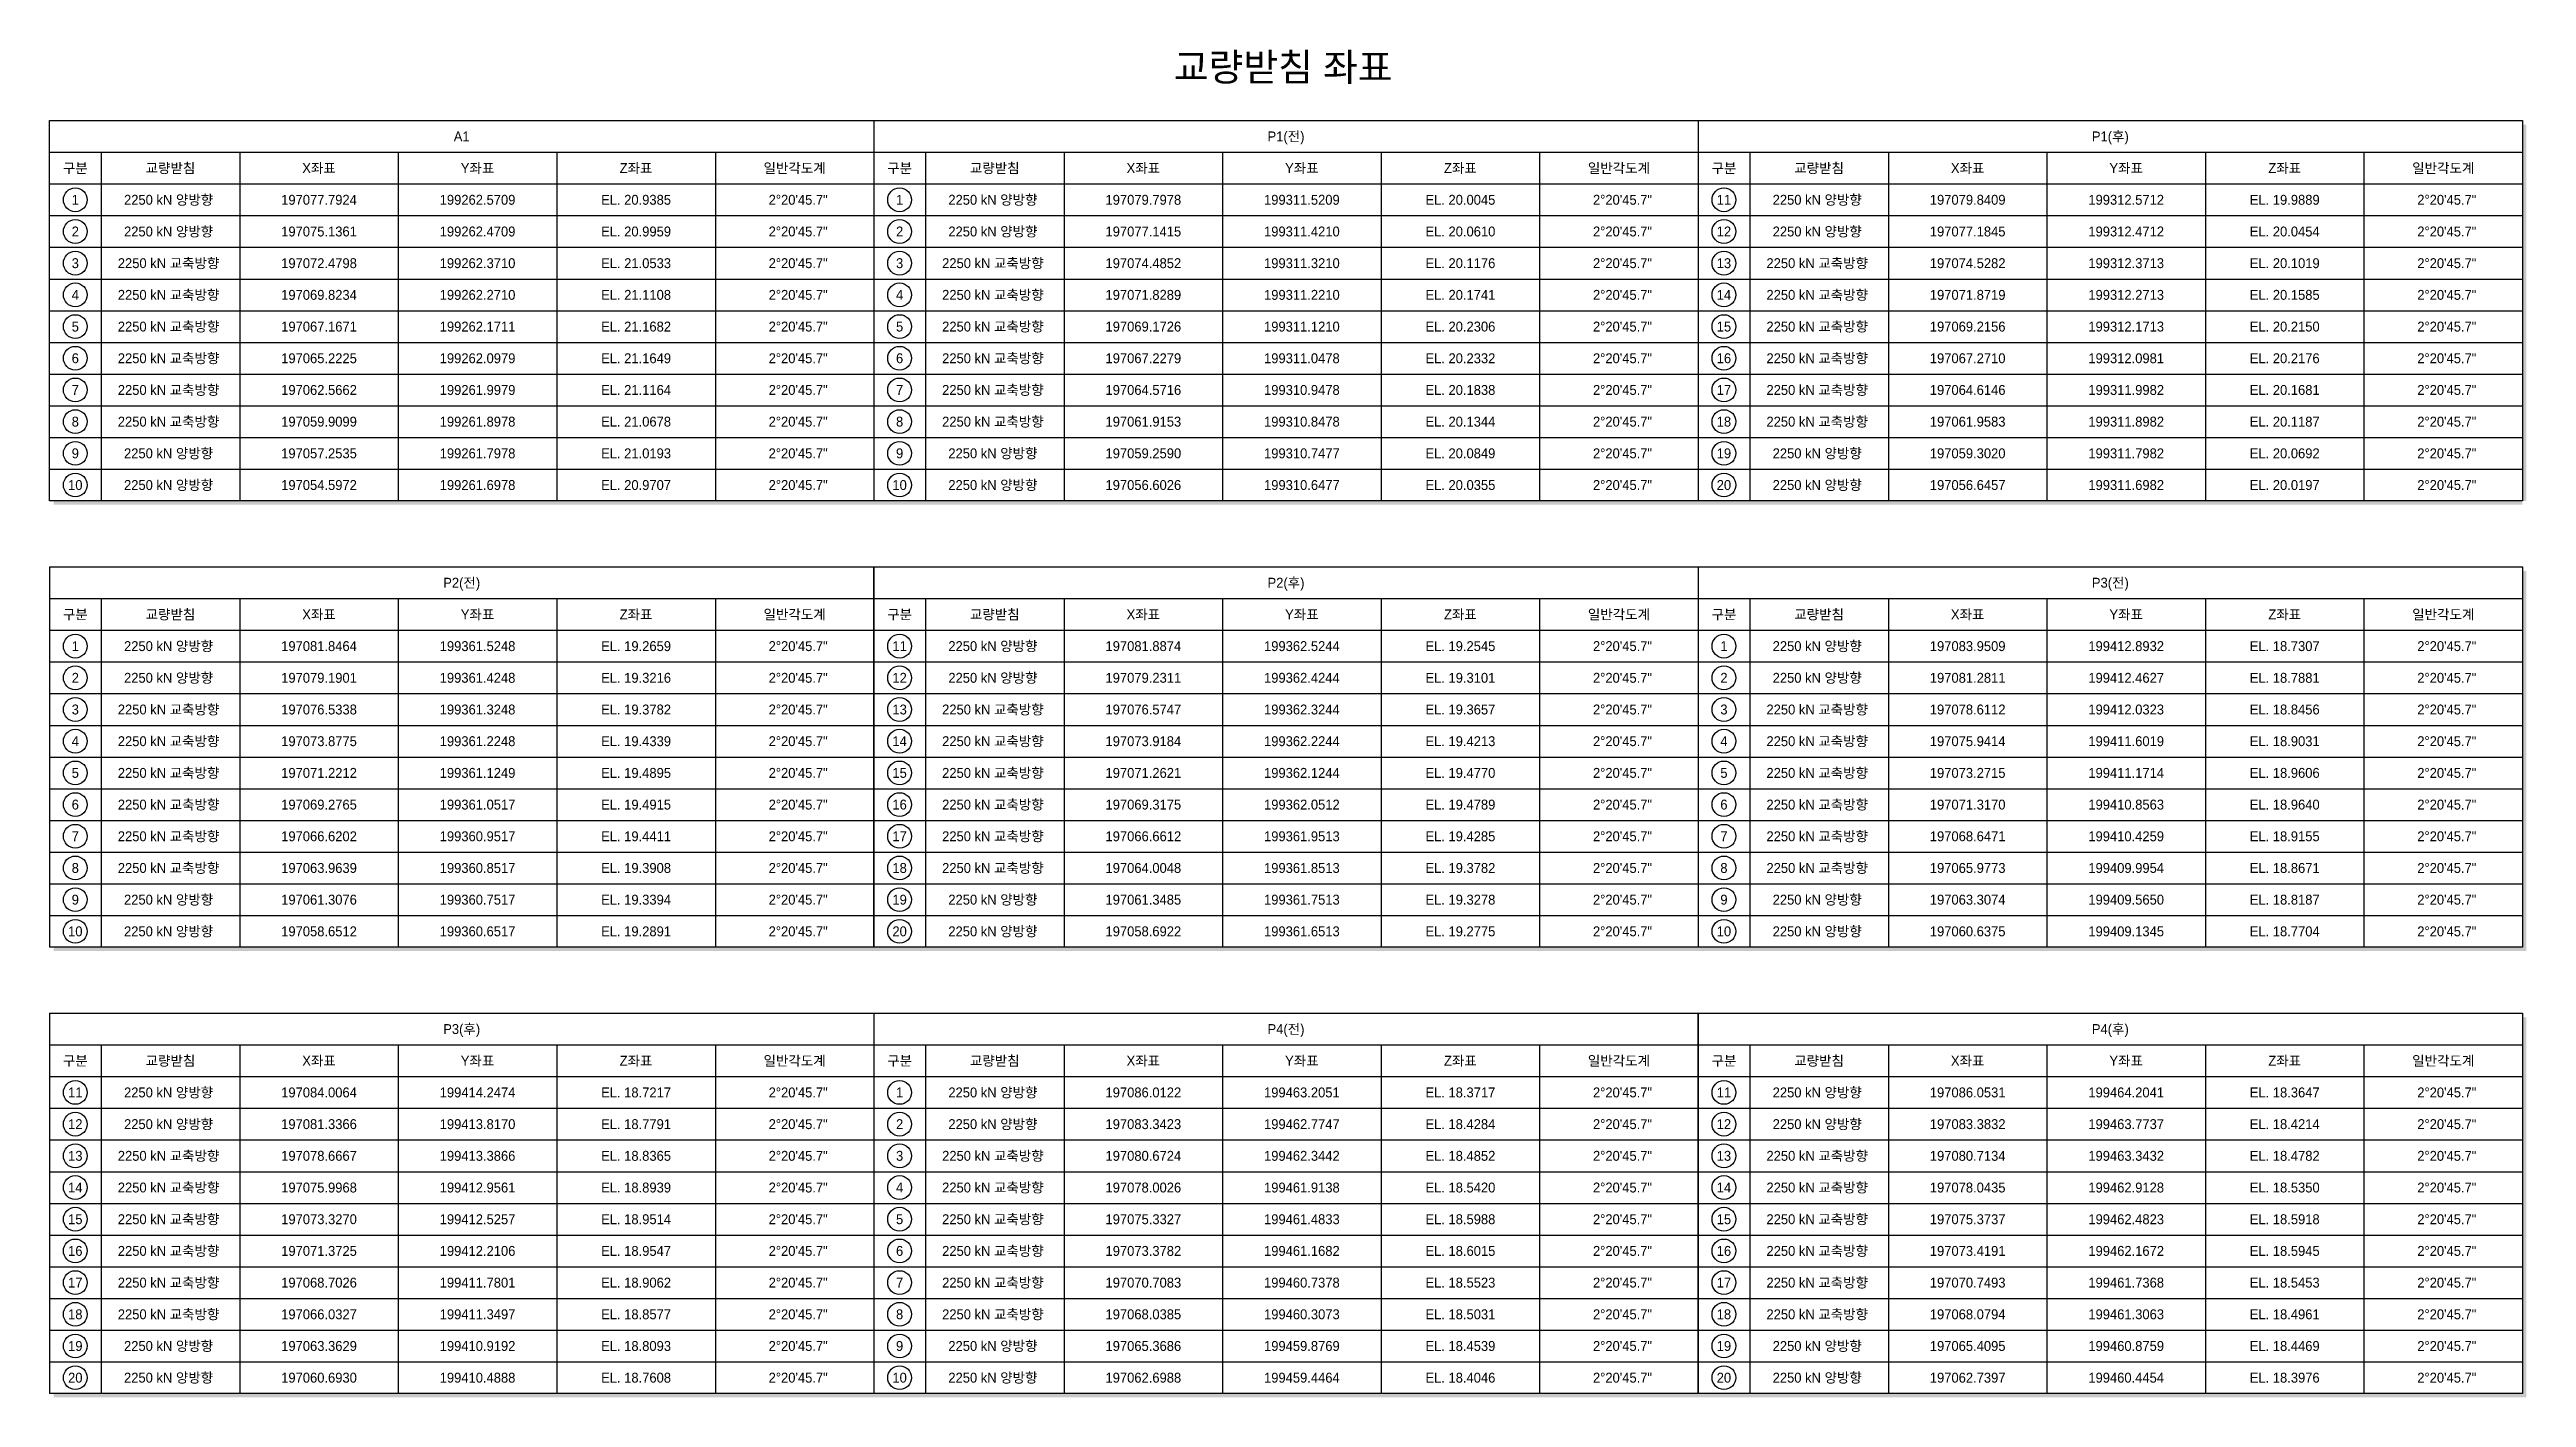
# Model space of a CAD drawing. Header units: millimetres. Extents: x 0 to 187500, y 0 to 102080.
import ezdxf
from ezdxf.enums import TextEntityAlignment as Align

# ---------------------------------------------------------------- set-up
doc = ezdxf.new("R2010")
doc.units = ezdxf.units.MM
doc.header["$LTSCALE"] = 8
for name, color, linetype in [('CS-TABL-LIN2', 1, 'Continuous'), ('CS-TABL-TEX2', 3, 'Continuous'), ('CZ-TEX1', 6, 'Continuous')]:
    doc.layers.add(name, color=color, linetype=linetype)
doc.styles.add('A_STANDARD', font='')
doc.styles.get('A_STANDARD').set_extended_font_data('Dotum')

msp = doc.modelspace()

# ---------------------------------------------------------------- linework, layer by layer
at = {"layer": 'CS-TABL-LIN2'}
for p, q in [((62400, 96700), (62400, 67900)), ((124800, 96700), (124800, 67900)), ((187200, 96700), (187200, 67900)), ((0, 94300), (187200, 94300)), ((3900, 94300), (3900, 67900)), ((14400, 94300), (14400, 67900)), ((26400, 94300), (26400, 67900)), ((38400, 94300), (38400, 67900)), ((50400, 94300), (50400, 67900)), ((66300, 94300), (66300, 67900)), ((76800, 94300), (76800, 67900)), ((88800, 94300), (88800, 67900)), ((100800, 94300), (100800, 67900)), ((112800, 94300), (112800, 67900)), ((128700, 94300), (128700, 67900)), ((139200, 94300), (139200, 67900)), ((151200, 94300), (151200, 67900)), ((163200, 94300), (163200, 67900)), ((175200, 94300), (175200, 67900)), ((0, 91900), (187200, 91900)), ((0, 89500), (187200, 89500)), ((0, 87100), (187200, 87100)), ((0, 84700), (187200, 84700)), ((0, 82300), (187200, 82300)), ((0, 79900), (187200, 79900)), ((0, 77500), (187200, 77500)), ((0, 75100), (187200, 75100)), ((0, 72700), (187200, 72700)), ((0, 70300), (187200, 70300)), ((0, 62900), (0, 34100)), ((124800, 62900), (124800, 34100)), ((187200, 62900), (187200, 34100)), ((0, 60500), (62400, 60500)), ((3900, 60500), (3900, 34100)), ((14400, 60500), (14400, 34100)), ((26400, 60500), (26400, 34100)), ((38400, 60500), (38400, 34100)), ((50400, 60500), (50400, 34100)), ((62400, 60500), (187200, 60500)), ((66300, 60500), (66300, 34100)), ((76800, 60500), (76800, 34100)), ((88800, 60500), (88800, 34100)), ((100800, 60500), (100800, 34100)), ((112800, 60500), (112800, 34100)), ((128700, 60500), (128700, 34100)), ((139200, 60500), (139200, 34100)), ((151200, 60500), (151200, 34100)), ((163200, 60500), (163200, 34100)), ((175200, 60500), (175200, 34100)), ((0, 58100), (62400, 58100)), ((62400, 58100), (187200, 58100)), ((0, 55700), (62400, 55700)), ((62400, 55700), (187200, 55700)), ((0, 53300), (62400, 53300)), ((62400, 53300), (187200, 53300)), ((0, 50900), (62400, 50900)), ((62400, 50900), (187200, 50900)), ((0, 48500), (62400, 48500)), ((62400, 48500), (187200, 48500)), ((0, 46100), (62400, 46100)), ((62400, 46100), (187200, 46100)), ((0, 43700), (62400, 43700)), ((62400, 43700), (187200, 43700)), ((0, 41300), (62400, 41300)), ((62400, 41300), (187200, 41300)), ((0, 38900), (62400, 38900)), ((62400, 38900), (187200, 38900)), ((0, 36500), (62400, 36500)), ((62400, 36500), (187200, 36500)), ((0, 29100), (0, 300)), ((62400, 29100), (62400, 300)), ((187200, 29100), (187200, 300)), ((0, 26700), (124800, 26700)), ((3900, 26700), (3900, 300)), ((14400, 26700), (14400, 300)), ((26400, 26700), (26400, 300)), ((38400, 26700), (38400, 300)), ((50400, 26700), (50400, 300)), ((66300, 26700), (66300, 300)), ((76800, 26700), (76800, 300)), ((88800, 26700), (88800, 300)), ((100800, 26700), (100800, 300)), ((112800, 26700), (112800, 300)), ((124800, 26700), (187200, 26700)), ((128700, 26700), (128700, 300)), ((139200, 26700), (139200, 300)), ((151200, 26700), (151200, 300)), ((163200, 26700), (163200, 300)), ((175200, 26700), (175200, 300)), ((0, 24300), (124800, 24300)), ((124800, 24300), (187200, 24300)), ((0, 21900), (124800, 21900)), ((124800, 21900), (187200, 21900)), ((0, 19500), (124800, 19500)), ((124800, 19500), (187200, 19500)), ((0, 17100), (124800, 17100)), ((124800, 17100), (187200, 17100)), ((0, 14700), (124800, 14700)), ((124800, 14700), (187200, 14700)), ((0, 12300), (124800, 12300)), ((124800, 12300), (187200, 12300)), ((0, 9900), (124800, 9900)), ((124800, 9900), (187200, 9900)), ((0, 7500), (124800, 7500)), ((124800, 7500), (187200, 7500)), ((0, 5100), (124800, 5100)), ((124800, 5100), (187200, 5100)), ((0, 2700), (124800, 2700)), ((124800, 2700), (187200, 2700))]:
    msp.add_line(p, q, dxfattribs=at)
for points in [[(187200, 67900), (0, 67900), (0, 96700), (187200, 96700)], [(0, 62900), (62400, 62900), (62400, 34100), (0, 34100)], [(187200, 34100), (62400, 34100), (62400, 62900), (187200, 62900)], [(0, 29100), (124800, 29100), (124800, 300), (0, 300)], [(187200, 300), (124800, 300), (124800, 29100), (187200, 29100)]]:
    msp.add_lwpolyline(points, dxfattribs=at)
for centre in [(1950, 90700), (64350, 90700), (126750, 90700), (1950, 88300), (64350, 88300), (126750, 88300), (1950, 85900), (64350, 85900), (126750, 85900), (1950, 83500), (64350, 83500), (126750, 83500), (1950, 81100), (64350, 81100), (126750, 81100), (1950, 78700), (64350, 78700), (126750, 78700), (1950, 76300), (64350, 76300), (126750, 76300), (1950, 73900), (64350, 73900), (126750, 73900), (1950, 71500), (64350, 71500), (126750, 71500), (1950, 69100), (64350, 69100), (126750, 69100), (1950, 56900), (64350, 56900), (126750, 56900), (1950, 54500), (64350, 54500), (126750, 54500), (1950, 52100), (64350, 52100), (126750, 52100), (1950, 49700), (64350, 49700), (126750, 49700), (1950, 47300), (64350, 47300), (126750, 47300), (1950, 44900), (64350, 44900), (126750, 44900), (1950, 42500), (64350, 42500), (126750, 42500), (1950, 40100), (64350, 40100), (126750, 40100), (1950, 37700), (64350, 37700), (126750, 37700), (1950, 35300), (64350, 35300), (126750, 35300), (1950, 23100), (64350, 23100), (126750, 23100), (1950, 20700), (64350, 20700), (126750, 20700), (1950, 18300), (64350, 18300), (126750, 18300), (1950, 15900), (64350, 15900), (126750, 15900), (1950, 13500), (64350, 13500), (126750, 13500), (1950, 11100), (64350, 11100), (126750, 11100), (1950, 8700), (64350, 8700), (126750, 8700), (1950, 6300), (64350, 6300), (126750, 6300), (1950, 3900), (64350, 3900), (126750, 3900), (1950, 1500), (64350, 1500), (126750, 1500)]:
    msp.add_circle(centre, 900, dxfattribs=at)
for points in [[(187200, 96400), (187500, 96400), (187200, 67900), (187500, 67900)], [(300, 67900), (187200, 67900), (300, 67600), (187200, 67600)], [(187200, 62600), (187500, 62600), (187200, 34100), (187500, 34100)], [(300, 34100), (187500, 34100), (300, 33800), (187500, 33800)], [(187200, 28800), (187500, 28800), (187200, 300), (187500, 300)], [(300, 300), (187500, 300), (300, 0), (187500, 0)]]:
    msp.add_solid(points, dxfattribs=at)

# ---------------------------------------------------------------- texts
at = {"layer": 'CS-TABL-TEX2', "style": 'A_STANDARD'}
for s, p in [('A1', (31200, 95500)), ('P1(전)', (93600, 95500)), ('P1(후)', (156000, 95500)), ('구분', (1950, 93100)), ('교량받침', (9150, 93100)), ('X좌표', (20400, 93100)), ('Y좌표', (32400, 93100)), ('Z좌표', (44400, 93100)), ('일반각도계', (56400, 93100)), ('구분', (64350, 93100)), ('교량받침', (71550, 93100)), ('X좌표', (82800, 93100)), ('Y좌표', (94800, 93100)), ('Z좌표', (106800, 93100)), ('일반각도계', (118800, 93100)), ('구분', (126750, 93100)), ('교량받침', (133950, 93100)), ('X좌표', (145200, 93100)), ('Y좌표', (157200, 93100)), ('Z좌표', (169200, 93100)), ('일반각도계', (181200, 93100)), ('1', (1950, 90700)), ('2250 kN 양방향 ', (9150, 90700)), ('197077.7924', (20400, 90700)), ('199262.5709', (32400, 90700)), ('EL. 20.9385', (44400, 90700)), ('  2%%d20\'45.7"', (56400, 90700)), ('1', (64350, 90700)), ('2250 kN 양방향 ', (71550, 90700)), ('197079.7978', (82800, 90700)), ('199311.5209', (94800, 90700)), ('EL. 20.0045', (106800, 90700)), ('  2%%d20\'45.7"', (118800, 90700)), ('11', (126750, 90700)), ('2250 kN 양방향 ', (133950, 90700)), ('197079.8409', (145200, 90700)), ('199312.5712', (157200, 90700)), ('EL. 19.9889', (169200, 90700)), ('  2%%d20\'45.7"', (181200, 90700)), ('2', (1950, 88300)), ('2250 kN 양방향 ', (9150, 88300)), ('197075.1361', (20400, 88300)), ('199262.4709', (32400, 88300)), ('EL. 20.9959', (44400, 88300)), ('  2%%d20\'45.7"', (56400, 88300)), ('2', (64350, 88300)), ('2250 kN 양방향 ', (71550, 88300)), ('197077.1415', (82800, 88300)), ('199311.4210', (94800, 88300)), ('EL. 20.0610', (106800, 88300)), ('  2%%d20\'45.7"', (118800, 88300)), ('12', (126750, 88300)), ('2250 kN 양방향 ', (133950, 88300)), ('197077.1845', (145200, 88300)), ('199312.4712', (157200, 88300)), ('EL. 20.0454', (169200, 88300)), ('  2%%d20\'45.7"', (181200, 88300)), ('3', (1950, 85900)), ('2250 kN 교축방향 ', (9150, 85900)), ('197072.4798', (20400, 85900)), ('199262.3710', (32400, 85900)), ('EL. 21.0533', (44400, 85900)), ('  2%%d20\'45.7"', (56400, 85900)), ('3', (64350, 85900)), ('2250 kN 교축방향 ', (71550, 85900)), ('197074.4852', (82800, 85900)), ('199311.3210', (94800, 85900)), ('EL. 20.1176', (106800, 85900)), ('  2%%d20\'45.7"', (118800, 85900)), ('13', (126750, 85900)), ('2250 kN 교축방향 ', (133950, 85900)), ('197074.5282', (145200, 85900)), ('199312.3713', (157200, 85900)), ('EL. 20.1019', (169200, 85900)), ('  2%%d20\'45.7"', (181200, 85900)), ('4', (1950, 83500)), ('2250 kN 교축방향 ', (9150, 83500)), ('197069.8234', (20400, 83500)), ('199262.2710', (32400, 83500)), ('EL. 21.1108', (44400, 83500)), ('  2%%d20\'45.7"', (56400, 83500)), ('4', (64350, 83500)), ('2250 kN 교축방향 ', (71550, 83500)), ('197071.8289', (82800, 83500)), ('199311.2210', (94800, 83500)), ('EL. 20.1741', (106800, 83500)), ('  2%%d20\'45.7"', (118800, 83500)), ('14', (126750, 83500)), ('2250 kN 교축방향 ', (133950, 83500)), ('197071.8719', (145200, 83500)), ('199312.2713', (157200, 83500)), ('EL. 20.1585', (169200, 83500)), ('  2%%d20\'45.7"', (181200, 83500)), ('5', (1950, 81100)), ('2250 kN 교축방향 ', (9150, 81100)), ('197067.1671', (20400, 81100)), ('199262.1711', (32400, 81100)), ('EL. 21.1682', (44400, 81100)), ('  2%%d20\'45.7"', (56400, 81100)), ('5', (64350, 81100)), ('2250 kN 교축방향 ', (71550, 81100)), ('197069.1726', (82800, 81100)), ('199311.1210', (94800, 81100)), ('EL. 20.2306', (106800, 81100)), ('  2%%d20\'45.7"', (118800, 81100)), ('15', (126750, 81100)), ('2250 kN 교축방향 ', (133950, 81100)), ('197069.2156', (145200, 81100)), ('199312.1713', (157200, 81100)), ('EL. 20.2150', (169200, 81100)), ('  2%%d20\'45.7"', (181200, 81100)), ('6', (1950, 78700)), ('2250 kN 교축방향 ', (9150, 78700)), ('197065.2225', (20400, 78700)), ('199262.0979', (32400, 78700)), ('EL. 21.1649', (44400, 78700)), ('  2%%d20\'45.7"', (56400, 78700)), ('6', (64350, 78700)), ('2250 kN 교축방향 ', (71550, 78700)), ('197067.2279', (82800, 78700)), ('199311.0478', (94800, 78700)), ('EL. 20.2332', (106800, 78700)), ('  2%%d20\'45.7"', (118800, 78700)), ('16', (126750, 78700)), ('2250 kN 교축방향 ', (133950, 78700)), ('197067.2710', (145200, 78700)), ('199312.0981', (157200, 78700)), ('EL. 20.2176', (169200, 78700)), ('  2%%d20\'45.7"', (181200, 78700)), ('7', (1950, 76300)), ('2250 kN 교축방향 ', (9150, 76300)), ('197062.5662', (20400, 76300)), ('199261.9979', (32400, 76300)), ('EL. 21.1164', (44400, 76300)), ('  2%%d20\'45.7"', (56400, 76300)), ('7', (64350, 76300)), ('2250 kN 교축방향 ', (71550, 76300)), ('197064.5716', (82800, 76300)), ('199310.9478', (94800, 76300)), ('EL. 20.1838', (106800, 76300)), ('  2%%d20\'45.7"', (118800, 76300)), ('17', (126750, 76300)), ('2250 kN 교축방향 ', (133950, 76300)), ('197064.6146', (145200, 76300)), ('199311.9982', (157200, 76300)), ('EL. 20.1681', (169200, 76300)), ('  2%%d20\'45.7"', (181200, 76300)), ('8', (1950, 73900)), ('2250 kN 교축방향 ', (9150, 73900)), ('197059.9099', (20400, 73900)), ('199261.8978', (32400, 73900)), ('EL. 21.0678', (44400, 73900)), ('  2%%d20\'45.7"', (56400, 73900)), ('8', (64350, 73900)), ('2250 kN 교축방향 ', (71550, 73900)), ('197061.9153', (82800, 73900)), ('199310.8478', (94800, 73900)), ('EL. 20.1344', (106800, 73900)), ('  2%%d20\'45.7"', (118800, 73900)), ('18', (126750, 73900)), ('2250 kN 교축방향 ', (133950, 73900)), ('197061.9583', (145200, 73900)), ('199311.8982', (157200, 73900)), ('EL. 20.1187', (169200, 73900)), ('  2%%d20\'45.7"', (181200, 73900)), ('9', (1950, 71500)), ('2250 kN 양방향 ', (9150, 71500)), ('197057.2535', (20400, 71500)), ('199261.7978', (32400, 71500)), ('EL. 21.0193', (44400, 71500)), ('  2%%d20\'45.7"', (56400, 71500)), ('9', (64350, 71500)), ('2250 kN 양방향 ', (71550, 71500)), ('197059.2590', (82800, 71500)), ('199310.7477', (94800, 71500)), ('EL. 20.0849', (106800, 71500)), ('  2%%d20\'45.7"', (118800, 71500)), ('19', (126750, 71500)), ('2250 kN 양방향 ', (133950, 71500)), ('197059.3020', (145200, 71500)), ('199311.7982', (157200, 71500)), ('EL. 20.0692', (169200, 71500)), ('  2%%d20\'45.7"', (181200, 71500)), ('10', (1950, 69100)), ('2250 kN 양방향 ', (9150, 69100)), ('197054.5972', (20400, 69100)), ('199261.6978', (32400, 69100)), ('EL. 20.9707', (44400, 69100)), ('  2%%d20\'45.7"', (56400, 69100)), ('10', (64350, 69100)), ('2250 kN 양방향 ', (71550, 69100)), ('197056.6026', (82800, 69100)), ('199310.6477', (94800, 69100)), ('EL. 20.0355', (106800, 69100)), ('  2%%d20\'45.7"', (118800, 69100)), ('20', (126750, 69100)), ('2250 kN 양방향 ', (133950, 69100)), ('197056.6457', (145200, 69100)), ('199311.6982', (157200, 69100)), ('EL. 20.0197', (169200, 69100)), ('  2%%d20\'45.7"', (181200, 69100)), ('P2(전)', (31200, 61700)), ('P2(후)', (93600, 61700)), ('P3(전)', (156000, 61700)), ('구분', (1950, 59300)), ('교량받침', (9150, 59300)), ('X좌표', (20400, 59300)), ('Y좌표', (32400, 59300)), ('Z좌표', (44400, 59300)), ('일반각도계', (56400, 59300)), ('구분', (64350, 59300)), ('교량받침', (71550, 59300)), ('X좌표', (82800, 59300)), ('Y좌표', (94800, 59300)), ('Z좌표', (106800, 59300)), ('일반각도계', (118800, 59300)), ('구분', (126750, 59300)), ('교량받침', (133950, 59300)), ('X좌표', (145200, 59300)), ('Y좌표', (157200, 59300)), ('Z좌표', (169200, 59300)), ('일반각도계', (181200, 59300)), ('1', (1950, 56900)), ('2250 kN 양방향 ', (9150, 56900)), ('197081.8464', (20400, 56900)), ('199361.5248', (32400, 56900)), ('EL. 19.2659', (44400, 56900)), ('  2%%d20\'45.7"', (56400, 56900)), ('11', (64350, 56900)), ('2250 kN 양방향 ', (71550, 56900)), ('197081.8874', (82800, 56900)), ('199362.5244', (94800, 56900)), ('EL. 19.2545', (106800, 56900)), ('  2%%d20\'45.7"', (118800, 56900)), ('1', (126750, 56900)), ('2250 kN 양방향 ', (133950, 56900)), ('197083.9509', (145200, 56900)), ('199412.8932', (157200, 56900)), ('EL. 18.7307', (169200, 56900)), ('  2%%d20\'45.7"', (181200, 56900)), ('2', (1950, 54500)), ('2250 kN 양방향 ', (9150, 54500)), ('197079.1901', (20400, 54500)), ('199361.4248', (32400, 54500)), ('EL. 19.3216', (44400, 54500)), ('  2%%d20\'45.7"', (56400, 54500)), ('12', (64350, 54500)), ('2250 kN 양방향 ', (71550, 54500)), ('197079.2311', (82800, 54500)), ('199362.4244', (94800, 54500)), ('EL. 19.3101', (106800, 54500)), ('  2%%d20\'45.7"', (118800, 54500)), ('2', (126750, 54500)), ('2250 kN 양방향 ', (133950, 54500)), ('197081.2811', (145200, 54500)), ('199412.4627', (157200, 54500)), ('EL. 18.7881', (169200, 54500)), ('  2%%d20\'45.7"', (181200, 54500)), ('2250 kN 교축방향 ', (9150, 52100)), ('2250 kN 교축방향 ', (71550, 52100)), ('2250 kN 교축방향 ', (133950, 52100)), ('3', (1950, 52100)), ('197076.5338', (20400, 52100)), ('199361.3248', (32400, 52100)), ('EL. 19.3782', (44400, 52100)), ('  2%%d20\'45.7"', (56400, 52100)), ('13', (64350, 52100)), ('197076.5747', (82800, 52100)), ('199362.3244', (94800, 52100)), ('EL. 19.3657', (106800, 52100)), ('  2%%d20\'45.7"', (118800, 52100)), ('3', (126750, 52100)), ('197078.6112', (145200, 52100)), ('199412.0323', (157200, 52100)), ('EL. 18.8456', (169200, 52100)), ('  2%%d20\'45.7"', (181200, 52100)), ('4', (1950, 49700)), ('2250 kN 교축방향 ', (9150, 49700)), ('197073.8775', (20400, 49700)), ('199361.2248', (32400, 49700)), ('EL. 19.4339', (44400, 49700)), ('  2%%d20\'45.7"', (56400, 49700)), ('14', (64350, 49700)), ('2250 kN 교축방향 ', (71550, 49700)), ('197073.9184', (82800, 49700)), ('199362.2244', (94800, 49700)), ('EL. 19.4213', (106800, 49700)), ('  2%%d20\'45.7"', (118800, 49700)), ('4', (126750, 49700)), ('2250 kN 교축방향 ', (133950, 49700)), ('197075.9414', (145200, 49700)), ('199411.6019', (157200, 49700)), ('EL. 18.9031', (169200, 49700)), ('  2%%d20\'45.7"', (181200, 49700)), ('5', (1950, 47300)), ('2250 kN 교축방향 ', (9150, 47300)), ('197071.2212', (20400, 47300)), ('199361.1249', (32400, 47300)), ('EL. 19.4895', (44400, 47300)), ('  2%%d20\'45.7"', (56400, 47300)), ('15', (64350, 47300)), ('2250 kN 교축방향 ', (71550, 47300)), ('197071.2621', (82800, 47300)), ('199362.1244', (94800, 47300)), ('EL. 19.4770', (106800, 47300)), ('  2%%d20\'45.7"', (118800, 47300)), ('5', (126750, 47300)), ('2250 kN 교축방향 ', (133950, 47300)), ('197073.2715', (145200, 47300)), ('199411.1714', (157200, 47300)), ('EL. 18.9606', (169200, 47300)), ('  2%%d20\'45.7"', (181200, 47300)), ('6', (1950, 44900)), ('2250 kN 교축방향 ', (9150, 44900)), ('197069.2765', (20400, 44900)), ('199361.0517', (32400, 44900)), ('EL. 19.4915', (44400, 44900)), ('  2%%d20\'45.7"', (56400, 44900)), ('16', (64350, 44900)), ('2250 kN 교축방향 ', (71550, 44900)), ('197069.3175', (82800, 44900)), ('199362.0512', (94800, 44900)), ('EL. 19.4789', (106800, 44900)), ('  2%%d20\'45.7"', (118800, 44900)), ('6', (126750, 44900)), ('2250 kN 교축방향 ', (133950, 44900)), ('197071.3170', (145200, 44900)), ('199410.8563', (157200, 44900)), ('EL. 18.9640', (169200, 44900)), ('  2%%d20\'45.7"', (181200, 44900)), ('7', (1950, 42500)), ('2250 kN 교축방향 ', (9150, 42500)), ('197066.6202', (20400, 42500)), ('199360.9517', (32400, 42500)), ('EL. 19.4411', (44400, 42500)), ('  2%%d20\'45.7"', (56400, 42500)), ('17', (64350, 42500)), ('2250 kN 교축방향 ', (71550, 42500)), ('197066.6612', (82800, 42500)), ('199361.9513', (94800, 42500)), ('EL. 19.4285', (106800, 42500)), ('  2%%d20\'45.7"', (118800, 42500)), ('7', (126750, 42500)), ('2250 kN 교축방향 ', (133950, 42500)), ('197068.6471', (145200, 42500)), ('199410.4259', (157200, 42500)), ('EL. 18.9155', (169200, 42500)), ('  2%%d20\'45.7"', (181200, 42500)), ('8', (1950, 40100)), ('2250 kN 교축방향 ', (9150, 40100)), ('197063.9639', (20400, 40100)), ('199360.8517', (32400, 40100)), ('EL. 19.3908', (44400, 40100)), ('  2%%d20\'45.7"', (56400, 40100)), ('18', (64350, 40100)), ('2250 kN 교축방향 ', (71550, 40100)), ('197064.0048', (82800, 40100)), ('199361.8513', (94800, 40100)), ('EL. 19.3782', (106800, 40100)), ('  2%%d20\'45.7"', (118800, 40100)), ('8', (126750, 40100)), ('2250 kN 교축방향 ', (133950, 40100)), ('197065.9773', (145200, 40100)), ('199409.9954', (157200, 40100)), ('EL. 18.8671', (169200, 40100)), ('  2%%d20\'45.7"', (181200, 40100)), ('9', (1950, 37700)), ('2250 kN 양방향 ', (9150, 37700)), ('197061.3076', (20400, 37700)), ('199360.7517', (32400, 37700)), ('EL. 19.3394', (44400, 37700)), ('  2%%d20\'45.7"', (56400, 37700)), ('19', (64350, 37700)), ('2250 kN 양방향 ', (71550, 37700)), ('197061.3485', (82800, 37700)), ('199361.7513', (94800, 37700)), ('EL. 19.3278', (106800, 37700)), ('  2%%d20\'45.7"', (118800, 37700)), ('9', (126750, 37700)), ('2250 kN 양방향 ', (133950, 37700)), ('197063.3074', (145200, 37700)), ('199409.5650', (157200, 37700)), ('EL. 18.8187', (169200, 37700)), ('  2%%d20\'45.7"', (181200, 37700)), ('10', (1950, 35300)), ('2250 kN 양방향 ', (9150, 35300)), ('197058.6512', (20400, 35300)), ('199360.6517', (32400, 35300)), ('EL. 19.2891', (44400, 35300)), ('  2%%d20\'45.7"', (56400, 35300)), ('20', (64350, 35300)), ('2250 kN 양방향 ', (71550, 35300)), ('197058.6922', (82800, 35300)), ('199361.6513', (94800, 35300)), ('EL. 19.2775', (106800, 35300)), ('  2%%d20\'45.7"', (118800, 35300)), ('10', (126750, 35300)), ('2250 kN 양방향 ', (133950, 35300)), ('197060.6375', (145200, 35300)), ('199409.1345', (157200, 35300)), ('EL. 18.7704', (169200, 35300)), ('  2%%d20\'45.7"', (181200, 35300)), ('P3(후)', (31200, 27900)), ('P4(전)', (93600, 27900)), ('P4(후)', (156000, 27900)), ('구분', (1950, 25500)), ('교량받침', (9150, 25500)), ('X좌표', (20400, 25500)), ('Y좌표', (32400, 25500)), ('Z좌표', (44400, 25500)), ('일반각도계', (56400, 25500)), ('구분', (64350, 25500)), ('교량받침', (71550, 25500)), ('X좌표', (82800, 25500)), ('Y좌표', (94800, 25500)), ('Z좌표', (106800, 25500)), ('일반각도계', (118800, 25500)), ('구분', (126750, 25500)), ('교량받침', (133950, 25500)), ('X좌표', (145200, 25500)), ('Y좌표', (157200, 25500)), ('Z좌표', (169200, 25500)), ('일반각도계', (181200, 25500)), ('11', (1950, 23100)), ('2250 kN 양방향 ', (9150, 23100)), ('197084.0064', (20400, 23100)), ('199414.2474', (32400, 23100)), ('EL. 18.7217', (44400, 23100)), ('  2%%d20\'45.7"', (56400, 23100)), ('1', (64350, 23100)), ('2250 kN 양방향 ', (71550, 23100)), ('197086.0122', (82800, 23100)), ('199463.2051', (94800, 23100)), ('EL. 18.3717', (106800, 23100)), ('  2%%d20\'45.7"', (118800, 23100)), ('11', (126750, 23100)), ('2250 kN 양방향 ', (133950, 23100)), ('197086.0531', (145200, 23100)), ('199464.2041', (157200, 23100)), ('EL. 18.3647', (169200, 23100)), ('  2%%d20\'45.7"', (181200, 23100)), ('12', (1950, 20700)), ('2250 kN 양방향 ', (9150, 20700)), ('197081.3366', (20400, 20700)), ('199413.8170', (32400, 20700)), ('EL. 18.7791', (44400, 20700)), ('  2%%d20\'45.7"', (56400, 20700)), ('2', (64350, 20700)), ('2250 kN 양방향 ', (71550, 20700)), ('197083.3423', (82800, 20700)), ('199462.7747', (94800, 20700)), ('EL. 18.4284', (106800, 20700)), ('  2%%d20\'45.7"', (118800, 20700)), ('12', (126750, 20700)), ('2250 kN 양방향 ', (133950, 20700)), ('197083.3832', (145200, 20700)), ('199463.7737', (157200, 20700)), ('EL. 18.4214', (169200, 20700)), ('  2%%d20\'45.7"', (181200, 20700)), ('2250 kN 교축방향 ', (9150, 18300)), ('2250 kN 교축방향 ', (71550, 18300)), ('2250 kN 교축방향 ', (133950, 18300)), ('13', (1950, 18300)), ('197078.6667', (20400, 18300)), ('199413.3866', (32400, 18300)), ('EL. 18.8365', (44400, 18300)), ('  2%%d20\'45.7"', (56400, 18300)), ('3', (64350, 18300)), ('197080.6724', (82800, 18300)), ('199462.3442', (94800, 18300)), ('EL. 18.4852', (106800, 18300)), ('  2%%d20\'45.7"', (118800, 18300)), ('13', (126750, 18300)), ('197080.7134', (145200, 18300)), ('199463.3432', (157200, 18300)), ('EL. 18.4782', (169200, 18300)), ('  2%%d20\'45.7"', (181200, 18300)), ('14', (1950, 15900)), ('2250 kN 교축방향 ', (9150, 15900)), ('197075.9968', (20400, 15900)), ('199412.9561', (32400, 15900)), ('EL. 18.8939', (44400, 15900)), ('  2%%d20\'45.7"', (56400, 15900)), ('4', (64350, 15900)), ('2250 kN 교축방향 ', (71550, 15900)), ('197078.0026', (82800, 15900)), ('199461.9138', (94800, 15900)), ('EL. 18.5420', (106800, 15900)), ('  2%%d20\'45.7"', (118800, 15900)), ('14', (126750, 15900)), ('2250 kN 교축방향 ', (133950, 15900)), ('197078.0435', (145200, 15900)), ('199462.9128', (157200, 15900)), ('EL. 18.5350', (169200, 15900)), ('  2%%d20\'45.7"', (181200, 15900)), ('15', (1950, 13500)), ('2250 kN 교축방향 ', (9150, 13500)), ('197073.3270', (20400, 13500)), ('199412.5257', (32400, 13500)), ('EL. 18.9514', (44400, 13500)), ('  2%%d20\'45.7"', (56400, 13500)), ('5', (64350, 13500)), ('2250 kN 교축방향 ', (71550, 13500)), ('197075.3327', (82800, 13500)), ('199461.4833', (94800, 13500)), ('EL. 18.5988', (106800, 13500)), ('  2%%d20\'45.7"', (118800, 13500)), ('15', (126750, 13500)), ('2250 kN 교축방향 ', (133950, 13500)), ('197075.3737', (145200, 13500)), ('199462.4823', (157200, 13500)), ('EL. 18.5918', (169200, 13500)), ('  2%%d20\'45.7"', (181200, 13500)), ('16', (1950, 11100)), ('2250 kN 교축방향 ', (9150, 11100)), ('197071.3725', (20400, 11100)), ('199412.2106', (32400, 11100)), ('EL. 18.9547', (44400, 11100)), ('  2%%d20\'45.7"', (56400, 11100)), ('6', (64350, 11100)), ('2250 kN 교축방향 ', (71550, 11100)), ('197073.3782', (82800, 11100)), ('199461.1682', (94800, 11100)), ('EL. 18.6015', (106800, 11100)), ('  2%%d20\'45.7"', (118800, 11100)), ('16', (126750, 11100)), ('2250 kN 교축방향 ', (133950, 11100)), ('197073.4191', (145200, 11100)), ('199462.1672', (157200, 11100)), ('EL. 18.5945', (169200, 11100)), ('  2%%d20\'45.7"', (181200, 11100)), ('17', (1950, 8700)), ('2250 kN 교축방향 ', (9150, 8700)), ('197068.7026', (20400, 8700)), ('199411.7801', (32400, 8700)), ('EL. 18.9062', (44400, 8700)), ('  2%%d20\'45.7"', (56400, 8700)), ('7', (64350, 8700)), ('2250 kN 교축방향 ', (71550, 8700)), ('197070.7083', (82800, 8700)), ('199460.7378', (94800, 8700)), ('EL. 18.5523', (106800, 8700)), ('  2%%d20\'45.7"', (118800, 8700)), ('17', (126750, 8700)), ('2250 kN 교축방향 ', (133950, 8700)), ('197070.7493', (145200, 8700)), ('199461.7368', (157200, 8700)), ('EL. 18.5453', (169200, 8700)), ('  2%%d20\'45.7"', (181200, 8700)), ('18', (1950, 6300)), ('2250 kN 교축방향 ', (9150, 6300)), ('197066.0327', (20400, 6300)), ('199411.3497', (32400, 6300)), ('EL. 18.8577', (44400, 6300)), ('  2%%d20\'45.7"', (56400, 6300)), ('8', (64350, 6300)), ('2250 kN 교축방향 ', (71550, 6300)), ('197068.0385', (82800, 6300)), ('199460.3073', (94800, 6300)), ('EL. 18.5031', (106800, 6300)), ('  2%%d20\'45.7"', (118800, 6300)), ('18', (126750, 6300)), ('2250 kN 교축방향 ', (133950, 6300)), ('197068.0794', (145200, 6300)), ('199461.3063', (157200, 6300)), ('EL. 18.4961', (169200, 6300)), ('  2%%d20\'45.7"', (181200, 6300)), ('19', (1950, 3900)), ('2250 kN 양방향 ', (9150, 3900)), ('197063.3629', (20400, 3900)), ('199410.9192', (32400, 3900)), ('EL. 18.8093', (44400, 3900)), ('  2%%d20\'45.7"', (56400, 3900)), ('9', (64350, 3900)), ('2250 kN 양방향 ', (71550, 3900)), ('197065.3686', (82800, 3900)), ('199459.8769', (94800, 3900)), ('EL. 18.4539', (106800, 3900)), ('  2%%d20\'45.7"', (118800, 3900)), ('19', (126750, 3900)), ('2250 kN 양방향 ', (133950, 3900)), ('197065.4095', (145200, 3900)), ('199460.8759', (157200, 3900)), ('EL. 18.4469', (169200, 3900)), ('  2%%d20\'45.7"', (181200, 3900)), ('20', (1950, 1500)), ('2250 kN 양방향 ', (9150, 1500)), ('197060.6930', (20400, 1500)), ('199410.4888', (32400, 1500)), ('EL. 18.7608', (44400, 1500)), ('  2%%d20\'45.7"', (56400, 1500)), ('10', (64350, 1500)), ('2250 kN 양방향 ', (71550, 1500)), ('197062.6988', (82800, 1500)), ('199459.4464', (94800, 1500)), ('EL. 18.4046', (106800, 1500)), ('  2%%d20\'45.7"', (118800, 1500)), ('20', (126750, 1500)), ('2250 kN 양방향 ', (133950, 1500)), ('197062.7397', (145200, 1500)), ('199460.4454', (157200, 1500)), ('EL. 18.3976', (169200, 1500)), ('  2%%d20\'45.7"', (181200, 1500))]:
    msp.add_text(s, height=750, dxfattribs=at).set_placement(p, align=Align.MIDDLE_CENTER)
at = {"layer": 'CZ-TEX1', "style": 'A_STANDARD'}
msp.add_text('교량받침 좌표', height=2100, dxfattribs=at).set_placement((93387, 99700), align=Align.CENTER)

doc.saveas('drawing.dxf')
